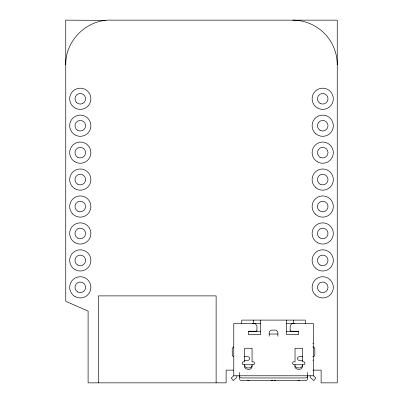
<?xml version="1.0" encoding="UTF-8"?>
<svg xmlns="http://www.w3.org/2000/svg" width="403" height="403" viewBox="0 0 403 403"><rect width="100%" height="100%" fill="white"/><g stroke="black" fill="none" stroke-linecap="round" stroke-linejoin="round"><path stroke-width="0.6" d="M239.609 375.777L239.891 377.263L241.729 377.959L305.358 377.959L306.859 377.551L307.479 376.568M307.479 376.11L307.479 372.437M65.754 64.692C65.175 40.396 87.34 18.906 111.596 20.15L337.246 20.15L337.246 382.85L321.131 382.85L321.131 370.125L312.95 370.125M256.938 330.193L256.933 326.652A3.657 2.997 90 0 0 256.676 325.443L255.285 323.73A3.219 2.64 -90 0 0 254.333 323.443M313.312 360.07L312.869 360.302M252.066 365.717C251.679 368.755 245.029 368.755 244.646 365.717M302.441 365.717C302.054 368.755 295.404 368.755 295.021 365.717M310.144 375.782A2.886 2.886 0 0 0 311.237 378.326L313.826 380.568L315.856 377.999L313.312 375.777L233.775 375.777L231.226 377.999L233.261 380.568L235.846 378.316A2.886 2.886 0 0 0 236.944 375.782M272.922 380.16L271.421 380.568M299.434 380.16L297.933 380.568M233.785 346.902L232.501 347.94L232.214 349.053L232.289 355.199L232.838 356.197L233.785 356.776M312.748 356.851L314.249 356.197L314.874 354.62L314.798 348.479L314.249 347.482L312.748 346.827M260.711 323.443L233.775 323.443L233.775 375.777M286.377 323.443L313.312 323.443L313.312 375.777M256.071 331.236L248.409 331.236L248.409 334.581L260.711 334.581L260.711 320.103M291.016 331.236L298.678 331.236L298.678 334.581L286.377 334.581L286.377 320.103M248.409 331.462L260.711 331.462M286.377 331.462L298.678 331.462M269.194 334.022L277.894 334.022M312.869 343.376L313.312 343.608M244.339 356.851C251.376 354.751 251.472 362.357 244.394 360.302M302.749 356.851C295.817 354.731 295.545 362.292 302.588 360.302M244.646 364.755L252.066 364.755M295.021 364.755L302.441 364.755M233.664 370.125L226.113 370.125L226.113 382.85L88.101 382.85L88.101 311.096L65.754 301.318L65.754 20.15L105.662 20.372M275.662 380.568L274.166 380.16M249.15 380.568L247.654 380.16M292.754 323.443A3.219 2.64 90 0 0 291.797 323.73L290.412 325.443A3.657 2.997 90 0 0 290.155 326.652L290.15 330.193M307.479 375.777C307.746 377.571 308.033 380.764 305.358 380.568L241.18 380.523L240.228 380.16L239.609 379.178L239.609 372.437M305.358 323.443L305.358 320.103L241.729 320.103L241.729 323.443M293.722 320.103L293.722 323.443M277.894 336.248L277.894 332.908A2.892 2.892 0 0 0 277.536 331.518L276.257 330.334A2.544 2.544 0 0 0 275.239 330.122L271.849 330.122A2.544 2.544 0 0 0 270.831 330.334L269.552 331.518A2.892 2.892 0 0 0 269.194 332.908L269.194 336.248M253.361 320.103L253.361 323.443M216.124 382.85L216.124 295.888L98.408 295.888L98.408 382.85M292.704 20.15A44.542 44.542 0 0 1 337.246 64.692M291.011 331.256A1.088 0.892 90 0 1 290.16 330.122M293.626 323.73A3.219 2.64 90 0 1 294.578 323.443M256.928 330.122A1.088 0.892 -90 0 1 256.071 331.256M252.51 323.443A3.219 2.64 -90 0 1 253.462 323.73M252.066 366.554C251.789 371.359 242.515 369.712 244.646 364.644C241.326 365.929 241.326 360.574 244.646 361.859L244.646 348.273L252.066 348.273L252.066 361.859C255.386 360.574 255.386 365.929 252.066 364.644L252.066 366.554M302.441 366.554C302.164 371.359 292.89 369.712 295.021 364.644C291.701 365.929 291.701 360.574 295.021 361.859L295.021 348.273L302.441 348.273L302.441 361.859C305.761 360.574 305.761 365.929 302.441 364.644L302.441 366.554M320.068 291.933A5.304 5.304 0 0 0 328.022 287.339A5.304 5.304 0 0 0 320.068 282.75A5.304 5.304 0 0 0 320.068 291.933M315.222 294.84A10.604 10.604 0 0 0 332.964 290.084A10.604 10.604 0 0 0 319.972 277.098A10.604 10.604 0 0 0 315.222 294.84M320.068 264.998A5.304 5.304 0 0 0 328.022 260.403A5.304 5.304 0 0 0 320.068 255.809A5.304 5.304 0 0 0 320.068 264.998M315.222 267.904A10.604 10.604 0 0 0 332.964 263.149A10.604 10.604 0 0 0 319.972 250.157A10.604 10.604 0 0 0 315.222 267.904M318.969 237.216A5.304 5.304 0 0 0 327.841 234.838A5.304 5.304 0 0 0 321.347 228.345A5.304 5.304 0 0 0 318.969 237.216M317.418 242.651A10.604 10.604 0 0 0 333.321 233.468A10.604 10.604 0 0 0 317.418 224.28A10.604 10.604 0 0 0 317.418 242.651M318.969 210.28A5.304 5.304 0 0 0 327.841 207.903A5.304 5.304 0 0 0 321.347 201.409A5.304 5.304 0 0 0 318.969 210.28M315.222 214.028A10.604 10.604 0 0 0 332.964 209.273A10.604 10.604 0 0 0 319.972 196.286A10.604 10.604 0 0 0 315.222 214.028M320.068 184.186A5.304 5.304 0 0 0 328.022 179.592A5.304 5.304 0 0 0 320.068 174.998A5.304 5.304 0 0 0 320.068 184.186M315.222 187.093A10.604 10.604 0 0 0 332.964 182.337A10.604 10.604 0 0 0 319.972 169.346A10.604 10.604 0 0 0 315.222 187.093M320.068 157.246A5.304 5.304 0 0 0 328.022 152.656A5.304 5.304 0 0 0 320.068 148.062A5.304 5.304 0 0 0 320.068 157.246M317.418 161.84A10.604 10.604 0 0 0 333.321 152.656A10.604 10.604 0 0 0 317.418 143.468A10.604 10.604 0 0 0 317.418 161.84M320.068 130.31A5.304 5.304 0 0 0 328.022 125.716A5.304 5.304 0 0 0 320.068 121.127A5.304 5.304 0 0 0 320.068 130.31M315.222 133.217A10.604 10.604 0 0 0 332.964 128.461A10.604 10.604 0 0 0 319.972 115.475A10.604 10.604 0 0 0 315.222 133.217M320.068 103.37A5.304 5.304 0 0 0 328.022 98.78A5.304 5.304 0 0 0 320.068 94.186A5.304 5.304 0 0 0 320.068 103.37M317.418 107.964A10.604 10.604 0 0 0 333.321 98.78A10.604 10.604 0 0 0 317.418 89.597A10.604 10.604 0 0 0 317.418 107.964M77.633 291.933A5.304 5.304 0 0 0 85.582 287.339A5.304 5.304 0 0 0 77.633 282.75A5.304 5.304 0 0 0 77.633 291.933M74.978 296.527A10.604 10.604 0 0 0 90.887 287.339A10.604 10.604 0 0 0 74.978 278.156A10.604 10.604 0 0 0 74.978 296.527M77.633 264.998A5.304 5.304 0 0 0 85.582 260.403A5.304 5.304 0 0 0 77.633 255.809A5.304 5.304 0 0 0 77.633 264.998M74.978 269.587A10.604 10.604 0 0 0 90.887 260.403A10.604 10.604 0 0 0 74.978 251.22A10.604 10.604 0 0 0 74.978 269.587M77.633 238.057A5.304 5.304 0 0 0 85.582 233.468A5.304 5.304 0 0 0 77.633 228.874A5.304 5.304 0 0 0 77.633 238.057M74.978 242.651A10.604 10.604 0 0 0 90.887 233.468A10.604 10.604 0 0 0 74.978 224.28A10.604 10.604 0 0 0 74.978 242.651M77.633 211.122A5.304 5.304 0 0 0 85.582 206.527A5.304 5.304 0 0 0 77.633 201.938A5.304 5.304 0 0 0 77.633 211.122M72.782 214.028A10.604 10.604 0 0 0 90.524 209.273A10.604 10.604 0 0 0 77.537 196.286A10.604 10.604 0 0 0 72.782 214.028M77.633 184.186A5.304 5.304 0 0 0 85.582 179.592A5.304 5.304 0 0 0 77.633 174.998A5.304 5.304 0 0 0 77.633 184.186M74.978 188.775A10.604 10.604 0 0 0 90.887 179.592A10.604 10.604 0 0 0 74.978 170.409A10.604 10.604 0 0 0 74.978 188.775M77.633 157.246A5.304 5.304 0 0 0 85.582 152.656A5.304 5.304 0 0 0 77.633 148.062A5.304 5.304 0 0 0 77.633 157.246M74.978 161.84A10.604 10.604 0 0 0 90.887 152.656A10.604 10.604 0 0 0 74.978 143.468A10.604 10.604 0 0 0 74.978 161.84M74.978 134.899A10.604 10.604 0 0 0 90.887 125.716A10.604 10.604 0 0 0 74.978 116.532A10.604 10.604 0 0 0 74.978 134.899M77.633 130.31A5.304 5.304 0 0 0 85.582 125.716A5.304 5.304 0 0 0 77.633 121.127A5.304 5.304 0 0 0 77.633 130.31M76.535 102.528A5.304 5.304 0 0 0 85.406 100.151A5.304 5.304 0 0 0 78.907 93.657A5.304 5.304 0 0 0 76.535 102.528M74.978 107.964A10.604 10.604 0 0 0 90.887 98.78A10.604 10.604 0 0 0 74.978 89.597A10.604 10.604 0 0 0 74.978 107.964"/></g></svg>
